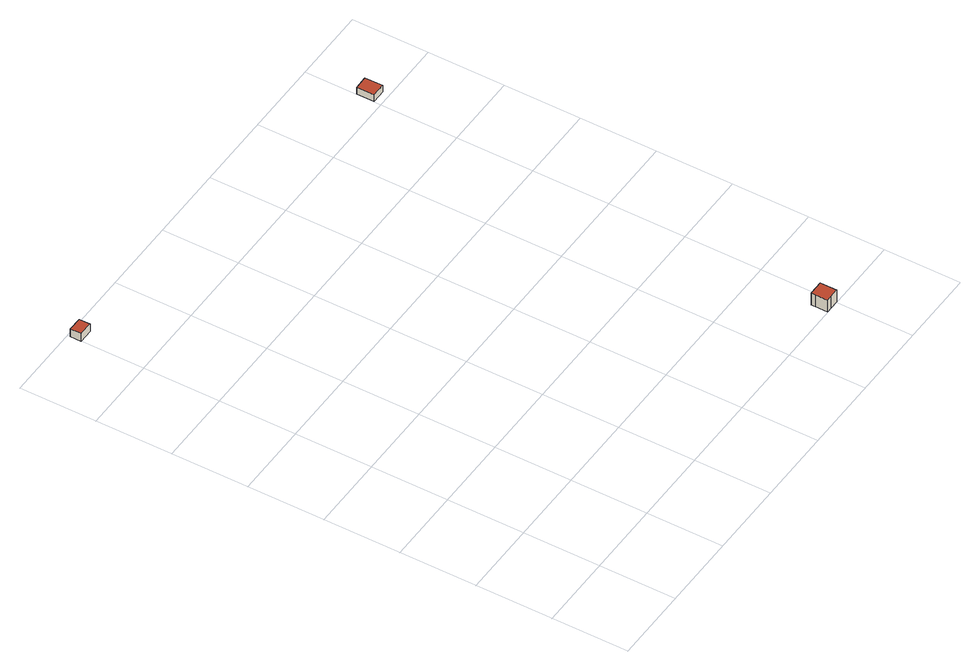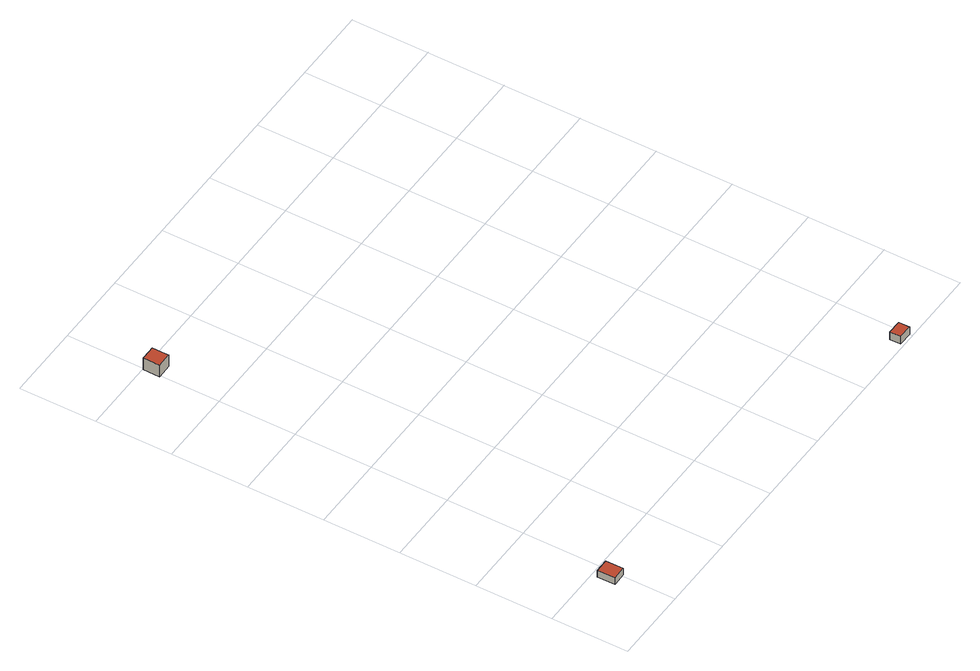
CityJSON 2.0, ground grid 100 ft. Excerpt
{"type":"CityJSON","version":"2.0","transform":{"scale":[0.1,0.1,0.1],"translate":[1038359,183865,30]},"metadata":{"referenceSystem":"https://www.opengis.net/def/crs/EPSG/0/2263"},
"CityObjects":{
"building1":{"type":"Building","attributes":{"name":"Bldg_4511003580","BIN":"4592170"},"geometry":[{"type":"MultiSurface","lod":"2","boundaries":[[[0,1,2,3]],[[4,5,6,7]],[[0,3,7,6]],[[1,0,6,5]],[[2,1,5,4]],[[3,2,4,7]]],"semantics":{"surfaces":[{"type":"RoofSurface","BIN":"4592170"},{"type":"GroundSurface"},{"type":"WallSurface"}],"values":[0,1,2,2,2,2]}}]},
"building2":{"type":"Building","attributes":{"name":"Bldg_4511016248","BIN":"4508721"},"geometry":[{"type":"MultiSurface","lod":"2","boundaries":[[[8,9,10,11,12,13]],[[14,15,16,17,18,19]],[[8,13,19,18]],[[9,8,18,17]],[[10,9,17,16]],[[11,10,16,15]],[[12,11,15,14]],[[13,12,14,19]]],"semantics":{"surfaces":[{"type":"RoofSurface","BIN":"4508721"},{"type":"GroundSurface"},{"type":"WallSurface"}],"values":[0,1,2,2,2,2,2,2]}}]},
"building3":{"type":"Building","attributes":{"name":"Bldg_4511010932","BIN":"4527211"},"geometry":[{"type":"MultiSurface","lod":"2","boundaries":[[[20,21,22,23]],[[24,25,26,27]],[[20,23,27,26]],[[21,20,26,25]],[[22,21,25,24]],[[23,22,24,27]]],"semantics":{"surfaces":[{"type":"RoofSurface","BIN":"4527211"},{"type":"GroundSurface"},{"type":"WallSurface"}],"values":[0,1,2,2,2,2]}}]}
},
"vertices":[
[7,6961,128],[6,6816,128],[189,6815,128],[189,6960,128],[189,6815,11],[6,6816,11],[7,6961,11],[189,6960,11],
[4888,8,187],[5015,8,187],[5015,229,187],[4821,228,187],[4821,172,187],[4821,7,187],[4821,172,8],[4821,228,8],[5015,229,8],[5015,8,8],[4888,8,8],[4821,7,8],
[5174,6318,128],[4993,6313,128],[4998,6083,128],[5179,6087,128],[4998,6083,27],[4993,6313,27],[5174,6318,27],[5179,6087,27]
]}
